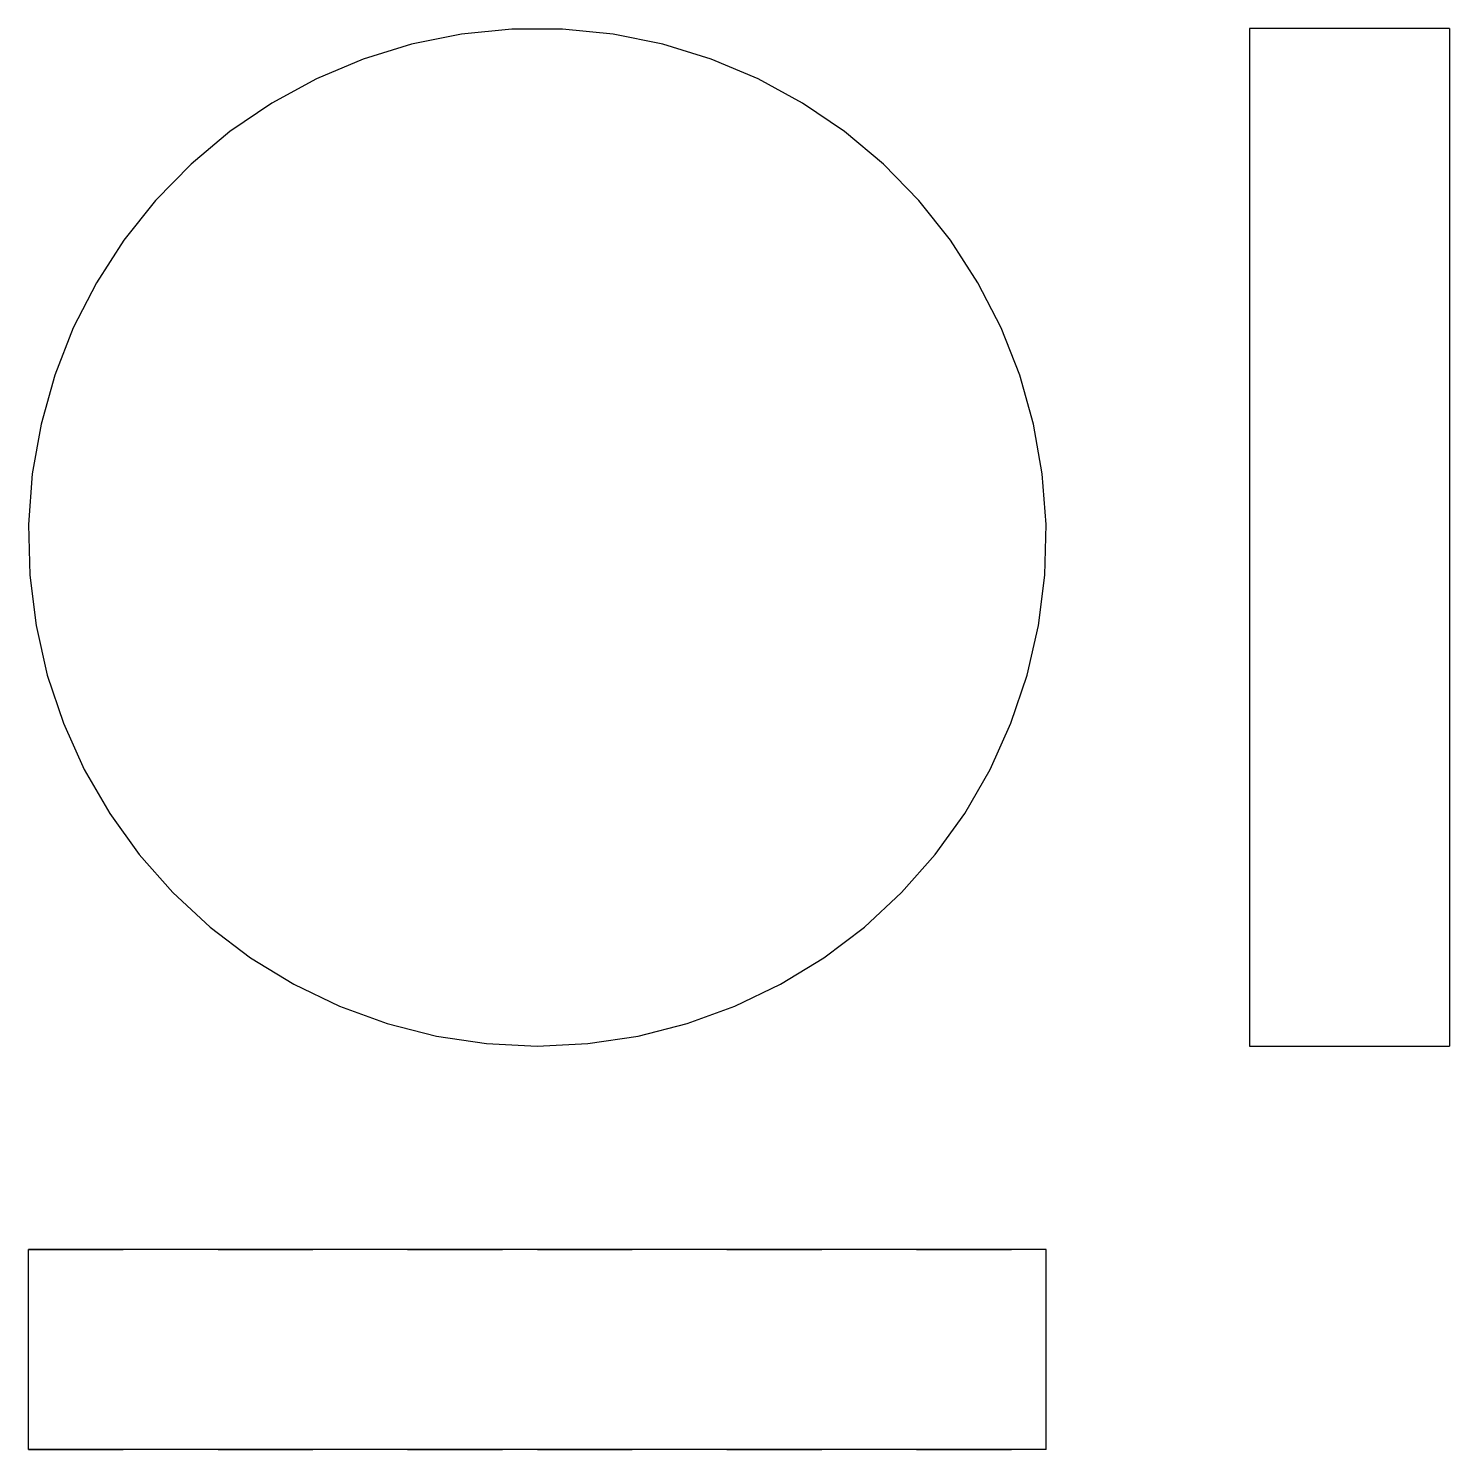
# Model space of a CAD drawing. Extents: x 0 to 1.5, y 0 to 1.5.
import ezdxf

# ---------------------------------------------------------------- set-up
doc = ezdxf.new("R2010")
doc.units = 0
doc.linetypes.add('HIDDEN', pattern=[0.053684, 0.035807, -0.017877])
for name, color, linetype in [('FRONT', 7, 'CONTINUOUS'), ('LEFT', 7, 'CONTINUOUS'), ('TOP', 7, 'CONTINUOUS'), ('TOP_HID', 7, 'HIDDEN')]:
    doc.layers.add(name, color=color, linetype=linetype)

msp = doc.modelspace()

# ---------------------------------------------------------------- linework, layer by layer
at = {"layer": 'FRONT'}
for p, q in [((0.456663, 1.493362), (0.404205, 1.482758)), ((0.509916, 1.498691), (0.456663, 1.493362)), ((0.563435, 1.498691), (0.509916, 1.498691)), ((0.616687, 1.493362), (0.563435, 1.498691)), ((0.669145, 1.482758), (0.616687, 1.493362)), ((0.404205, 1.482758), (0.353064, 1.466983)), ((0.720286, 1.466983), (0.669145, 1.482758)), ((0.353064, 1.466983), (0.303748, 1.446194)), ((0.769602, 1.446194), (0.720286, 1.466983)), ((0.303748, 1.446194), (0.256747, 1.420599)), ((0.816604, 1.420599), (0.769602, 1.446194)), ((0.256747, 1.420599), (0.212528, 1.390451)), ((0.860823, 1.390451), (0.816604, 1.420599)), ((0.212528, 1.390451), (0.17153, 1.35605)), ((0.901821, 1.35605), (0.860823, 1.390451)), ((0.17153, 1.35605), (0.134161, 1.317737)), ((0.939189, 1.317737), (0.901821, 1.35605)), ((0.134161, 1.317737), (0.100793, 1.275895)), ((0.972558, 1.275895), (0.939189, 1.317737)), ((0.100793, 1.275895), (0.071756, 1.230937)), ((1.001594, 1.230937), (0.972558, 1.275895)), ((0.071756, 1.230937), (0.047341, 1.183313)), ((1.02601, 1.183313), (1.001594, 1.230937)), ((0.047341, 1.183313), (0.027788, 1.133493)), ((1.045563, 1.133493), (1.02601, 1.183313)), ((0.027788, 1.133493), (0.013293, 1.081975)), ((1.060058, 1.081975), (1.045563, 1.133493)), ((0.013293, 1.081975), (0.003999, 1.029269)), ((1.069351, 1.029269), (1.060058, 1.081975)), ((0.003999, 1.029269), (0, 0.9759)), ((1.07335, 0.9759), (1.069351, 1.029269)), ((0, 0.9759), (0.001334, 0.922398)), ((1.072016, 0.922398), (1.07335, 0.9759)), ((0.001334, 0.922398), (0.007989, 0.869295)), ((1.065362, 0.869295), (1.072016, 0.922398)), ((0.007989, 0.869295), (0.019898, 0.817118)), ((1.053452, 0.817118), (1.065362, 0.869295)), ((0.019898, 0.817118), (0.036943, 0.766386)), ((1.036407, 0.766386), (1.053452, 0.817118)), ((0.036943, 0.766386), (0.058955, 0.717603)), ((1.014396, 0.717603), (1.036407, 0.766386)), ((0.058955, 0.717603), (0.085714, 0.671255)), ((0.987637, 0.671255), (1.014396, 0.717603)), ((0.085714, 0.671255), (0.116955, 0.627801)), ((0.956395, 0.627801), (0.987637, 0.671255)), ((0.116955, 0.627801), (0.152368, 0.587674)), ((0.920983, 0.587674), (0.956395, 0.627801)), ((0.152368, 0.587674), (0.1916, 0.551272)), ((0.881751, 0.551272), (0.920983, 0.587674)), ((0.1916, 0.551272), (0.234261, 0.518957)), ((0.839089, 0.518957), (0.881751, 0.551272)), ((0.234261, 0.518957), (0.279928, 0.49105)), ((0.793422, 0.49105), (0.839089, 0.518957)), ((0.279928, 0.49105), (0.328147, 0.467829)), ((0.745203, 0.467829), (0.793422, 0.49105)), ((0.328147, 0.467829), (0.378438, 0.449525)), ((0.694912, 0.449525), (0.745203, 0.467829)), ((0.378438, 0.449525), (0.430302, 0.436319)), ((0.430302, 0.436319), (0.483223, 0.428342)), ((0.590127, 0.428342), (0.643048, 0.436319)), ((0.643048, 0.436319), (0.694912, 0.449525)), ((0.483223, 0.428342), (0.536675, 0.425674)), ((0.536675, 0.425674), (0.590127, 0.428342))]:
    msp.add_line(p, q, dxfattribs=at)
at = {"layer": 'LEFT'}
for p, q in [((1.288087, 1.499359), (1.288087, 0.425674)), ((1.499025, 1.499359), (1.288087, 1.499359)), ((1.499025, 1.499359), (1.499025, 0.425674)), ((1.288087, 0.425674), (1.499025, 0.425674))]:
    msp.add_line(p, q, dxfattribs=at)
at = {"layer": 'TOP'}
for p, q in [((1.073684, 0.210938), (0, 0.210938)), ((0, 0), (0, 0.210938)), ((1.073684, 0), (1.073684, 0.210938)), ((1.073684, 0), (0, 0))]:
    msp.add_line(p, q, dxfattribs=at)
at = {"layer": 'TOP_HID', "linetype": 'HIDDEN'}
for p, q in [((0, 0.210938), (0.536842, 0.210938)), ((0.536842, 0.210938), (1.073684, 0.210938)), ((0, 0), (0.536842, 0)), ((0.536842, 0), (1.073684, 0))]:
    msp.add_line(p, q, dxfattribs=at)

doc.saveas('drawing.dxf')
